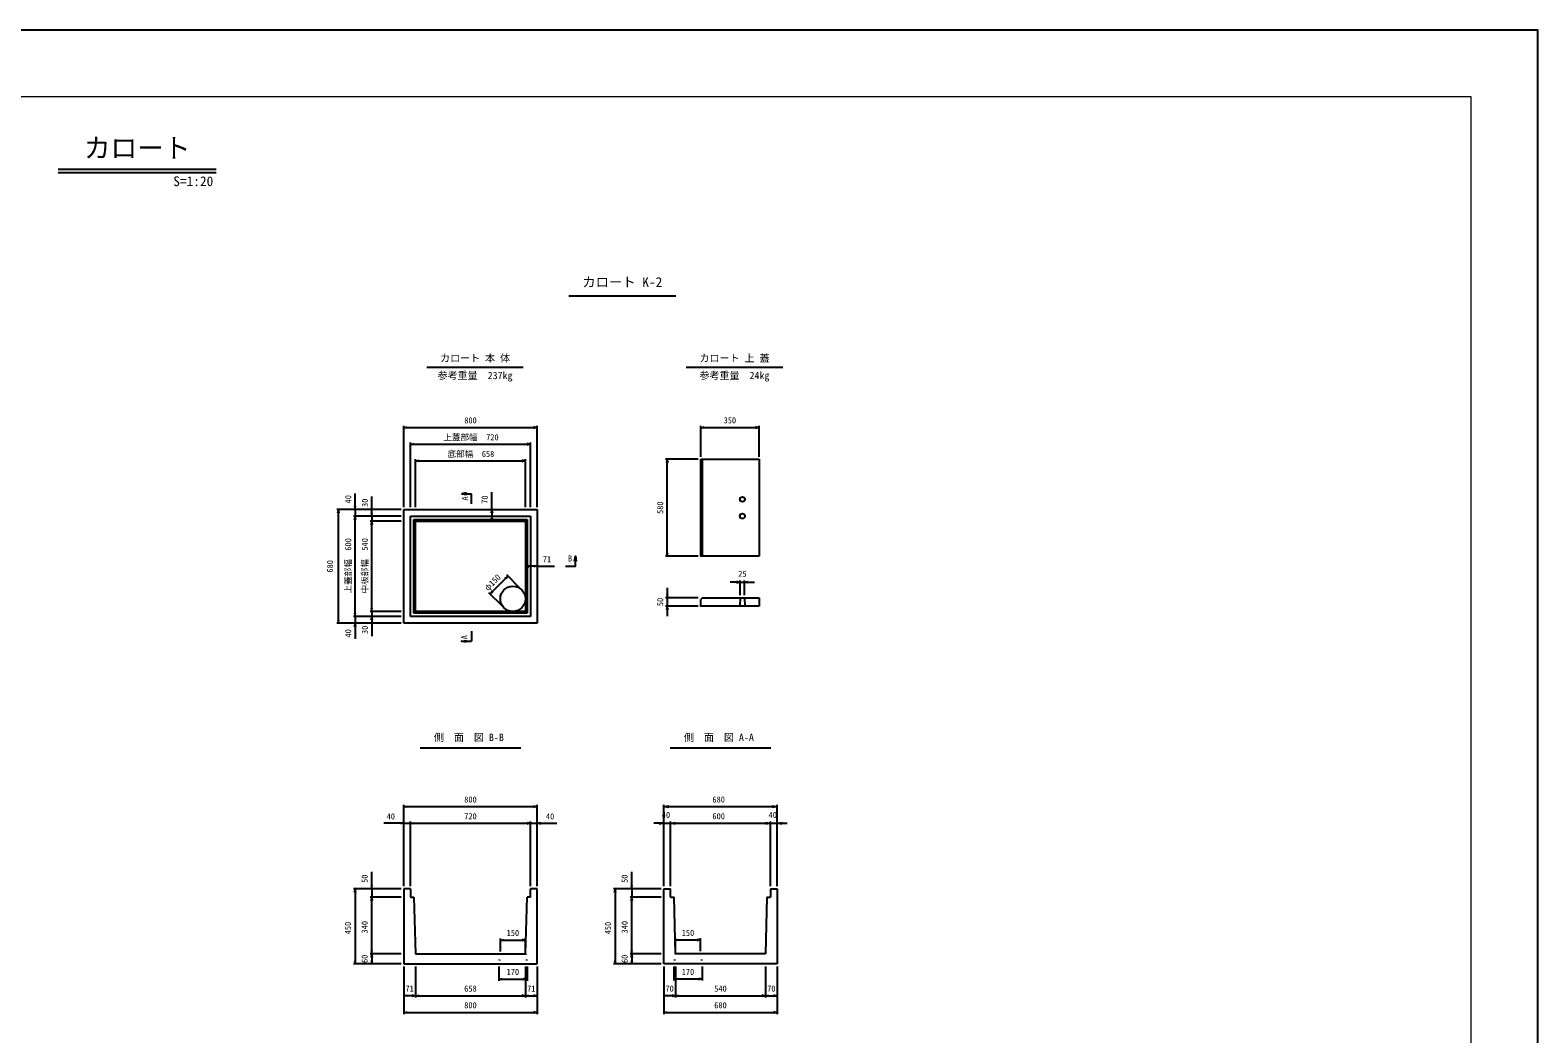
# Model space of a CAD drawing. Units: millimetres, scale not verified. Extents: x -8400 to 8400, y -5940 to 5940.
# Drawn here: x -642 to 8400, y -77 to 5940 of the extents above; entities that cross this region are included whole.
import ezdxf
from ezdxf.enums import TextEntityAlignment as Align

# ---------------------------------------------------------------- set-up
doc = ezdxf.new("R2010")
doc.units = ezdxf.units.MM
doc.header["$LTSCALE"] = 20
doc.linetypes.add('DOTTED', pattern=[1.75, 0.25, -1.5])
for name, color, linetype, lineweight in [('0-0_DIM', 7, 'Continuous', 25), ('0-1_Defpoints', 5, 'Continuous', 25), ('0-2_OUTLINE', 3, 'Continuous', 25), ('0-4_TXT', 7, 'Continuous', 25), ('0-5_WAKU', 3, 'Continuous', 13)]:
    doc.layers.add(name, color=color, linetype=linetype, lineweight=lineweight)
doc.styles.add('ＭＳ ゴシック', font='')
doc.styles.get('ＭＳ ゴシック').set_extended_font_data('MS Gothic')

msp = doc.modelspace()

# ---------------------------------------------------------------- linework, layer by layer
at = {"layer": '0-0_DIM'}
for p, q in [((1598.73, 3080.65), (1598.73, 3568.15)), ((1598.73, 3558.15), (2398.73, 3558.15)), ((2398.73, 3080.65), (2398.73, 3568.15)), ((3379.48, 3382.04), (3379.48, 3568.15)), ((3379.48, 3558.15), (3729.48, 3558.15)), ((3729.48, 3382.04), (3729.48, 3568.15)), ((1638.73, 3080.65), (1638.73, 3468.15)), ((1638.73, 3458.15), (2358.73, 3458.15)), ((2358.73, 3080.65), (2358.73, 3468.15)), ((1669.73, 3080.65), (1669.73, 3368.15)), ((1669.73, 3358.15), (2327.73, 3358.15)), ((2327.73, 3080.65), (2327.73, 3368.15)), ((3364.48, 3367.04), (3168.82, 3367.04)), ((3178.82, 2787.04), (3178.82, 3367.04)), ((1974, 3166.05), (1944, 3161.05)), ((2126.46, 3065.65), (2126.46, 3169.75)), ((1306.23, 3065.65), (1306.23, 3161.22)), ((1406.23, 3025.65), (1406.23, 3143.8)), ((1944, 3161.05), (2004, 3161.05)), ((1944, 3161.05), (1974, 3161.05)), ((1944, 3161.05), (1974, 3156.05)), ((2004, 3101.18), (2004, 3161.05)), ((1583.73, 3065.65), (1196.23, 3065.65)), ((1206.23, 2385.65), (1206.23, 3065.65)), ((1583.73, 3025.65), (1296.23, 3025.65)), ((1306.23, 3065.65), (1306.23, 3025.65)), ((1306.23, 2425.65), (1306.23, 3025.65)), ((1583.73, 2995.65), (1396.23, 2995.65)), ((1406.23, 3025.65), (1406.23, 2995.65)), ((1406.23, 2455.65), (1406.23, 2995.65)), ((2126.46, 3065.65), (2126.46, 2995.65)), ((2398.73, 2725.65), (2327.73, 2725.65)), ((2398.73, 2725.65), (2501.83, 2725.65)), ((2628.52, 2785.65), (2628.52, 2755.65)), ((2628.52, 2750.09), (2628.52, 2785.65)), ((3364.48, 2787.04), (3168.82, 2787.04)), ((2222.86, 2666.59), (2116.79, 2560.53)), ((2295.16, 2594.29), (2215.79, 2673.67)), ((3616.98, 2630.67), (3556.98, 2630.67)), ((3616.98, 2552.04), (3616.98, 2640.67)), ((3616.98, 2630.67), (3642.33, 2630.74)), ((3641.92, 2553.29), (3641.92, 2640.67)), ((3641.92, 2630.67), (3701.92, 2630.67)), ((2189.09, 2488.23), (2109.72, 2567.6)), ((3364.48, 2537.04), (3168.82, 2537.04)), ((3178.82, 2597.04), (3178.82, 2427.04)), ((1583.73, 2455.65), (1396.23, 2455.65)), ((1406.23, 2455.65), (1406.23, 2425.65)), ((3364.48, 2487.04), (3168.82, 2487.04)), ((1583.73, 2385.65), (1196.23, 2385.65)), ((1583.73, 2425.65), (1296.23, 2425.65)), ((1306.23, 2425.65), (1306.23, 2385.65)), ((1306.23, 2385.65), (1306.23, 2290.09)), ((1406.23, 2425.65), (1406.23, 2307.5)), ((1944, 2276.43), (2004, 2276.43)), ((1944, 2276.43), (1974, 2276.43)), ((2004, 2336.3), (2004, 2276.43)), ((1598.73, 807.35), (1598.73, 1294.85)), ((1598.73, 1284.85), (2398.73, 1284.85)), ((2398.73, 807.35), (2398.73, 1294.85)), ((3158.1, 807.35), (3158.1, 1294.85)), ((3158.1, 1284.85), (3838.1, 1284.85)), ((3838.1, 807.35), (3838.1, 1294.85)), ((1598.73, 1184.85), (1479.91, 1184.85)), ((1598.73, 1184.85), (1638.73, 1184.85)), ((1638.73, 807.35), (1638.73, 1194.85)), ((1638.73, 1184.85), (2358.73, 1184.85)), ((2358.73, 807.35), (2358.73, 1194.85)), ((2358.73, 1184.85), (2398.73, 1184.85)), ((2398.73, 1184.85), (2517.56, 1184.85)), ((3158.1, 1184.85), (3098.1, 1184.85)), ((3158.1, 1184.85), (3198.1, 1184.85)), ((3198.1, 807.35), (3198.1, 1194.85)), ((3198.1, 1184.85), (3798.1, 1184.85)), ((3798.1, 807.35), (3798.1, 1194.85)), ((3798.1, 1184.85), (3838.1, 1184.85)), ((3838.1, 1184.85), (3898.1, 1184.85)), ((1406.23, 792.35), (1406.23, 894.28)), ((2965.6, 792.35), (2965.6, 894.28)), ((1583.73, 792.35), (1296.23, 792.35)), ((1306.23, 792.35), (1306.23, 342.35)), ((1583.73, 742.35), (1396.23, 742.35)), ((1406.23, 792.35), (1406.23, 742.35)), ((1406.23, 402.35), (1406.23, 742.35)), ((3143.1, 792.35), (2855.6, 792.35)), ((2865.6, 792.35), (2865.6, 342.35)), ((3143.1, 742.35), (2955.6, 742.35)), ((2965.6, 792.35), (2965.6, 742.35)), ((2965.6, 402.35), (2965.6, 742.35)), ((2178.1, 417.06), (2178.1, 495.09)), ((2178.1, 485.09), (2328.1, 485.09)), ((2328.1, 417.06), (2328.1, 495.09)), ((3228.1, 417.35), (3228.1, 495.38)), ((3228.1, 485.38), (3378.1, 485.38)), ((3378.1, 417.35), (3378.1, 495.38)), ((1583.73, 402.35), (1396.23, 402.35)), ((1406.23, 402.35), (1406.23, 342.35)), ((3143.1, 402.35), (2955.6, 402.35)), ((2965.6, 402.35), (2965.6, 342.35)), ((1583.73, 342.35), (1296.23, 342.35)), ((1598.73, 327.35), (1598.73, 41.48)), ((1669.36, 327.35), (1669.36, 141.48)), ((2168.1, 327.06), (2168.1, 241.18)), ((2328.1, 327.35), (2328.1, 141.48)), ((2338.1, 327.06), (2338.1, 241.18)), ((2398.73, 327.35), (2398.73, 41.48)), ((3143.1, 342.35), (2855.6, 342.35)), ((3158.1, 327.35), (3158.1, 41.48)), ((3218.1, 327.35), (3218.1, 241.48)), ((3228.1, 327.35), (3228.1, 141.48)), ((3388.1, 327.35), (3388.1, 241.48)), ((3768.1, 327.35), (3768.1, 141.48)), ((3838.1, 327.35), (3838.1, 41.48)), ((2168.1, 251.18), (2338.1, 251.18)), ((3218.1, 251.48), (3388.1, 251.48)), ((1669.36, 151.48), (1598.73, 151.48)), ((1669.36, 151.48), (2328.1, 151.48)), ((2328.1, 151.48), (2398.73, 151.48)), ((3228.1, 151.48), (3158.1, 151.48)), ((3228.1, 151.48), (3768.1, 151.48)), ((3768.1, 151.48), (3838.1, 151.48)), ((1598.73, 51.48), (2398.73, 51.48)), ((3158.1, 51.48), (3838.1, 51.48))]:
    msp.add_line(p, q, dxfattribs=at)
at = {"layer": '0-0_DIM', "lineweight": 13}
for points in [[(1618.73, 3552.79), (1598.73, 3558.15), (1618.73, 3563.51)], [(2378.73, 3552.79), (2398.73, 3558.15), (2378.73, 3563.51)], [(3399.48, 3552.79), (3379.48, 3558.15), (3399.48, 3563.51)], [(3709.48, 3552.79), (3729.48, 3558.15), (3709.48, 3563.51)], [(1658.73, 3452.79), (1638.73, 3458.15), (1658.73, 3463.51)], [(2338.73, 3452.79), (2358.73, 3458.15), (2338.73, 3463.51)], [(1689.73, 3352.79), (1669.73, 3358.15), (1689.73, 3363.51)], [(2307.73, 3352.79), (2327.73, 3358.15), (2307.73, 3363.51)], [(3173.46, 3347.04), (3178.82, 3367.04), (3184.18, 3347.04)], [(1300.87, 3085.65), (1306.23, 3065.65), (1311.59, 3085.65)], [(1200.87, 3045.65), (1206.23, 3065.65), (1211.59, 3045.65)], [(1300.87, 3005.65), (1306.23, 3025.65), (1311.59, 3005.65)], [(1400.87, 3045.65), (1406.23, 3025.65), (1411.59, 3045.65)], [(1400.87, 2975.65), (1406.23, 2995.65), (1411.59, 2975.65)], [(2121.1, 3045.65), (2126.46, 3065.65), (2131.82, 3045.65)], [(2121.1, 3015.65), (2126.46, 2995.65), (2131.82, 3015.65)], [(3173.46, 2807.04), (3178.82, 2787.04), (3184.18, 2807.04)], [(2347.73, 2731.01), (2327.73, 2725.65), (2347.73, 2720.29)], [(2378.73, 2731.01), (2398.73, 2725.65), (2378.73, 2720.29)], [(2204.92, 2656.24), (2222.86, 2666.59), (2212.5, 2648.66)], [(3596.98, 2625.38), (3616.98, 2630.74), (3596.98, 2636.1)], [(3662.33, 2625.38), (3642.33, 2630.74), (3662.33, 2636.1)], [(2127.14, 2578.46), (2116.79, 2560.53), (2134.72, 2570.88)], [(3173.46, 2557.04), (3178.82, 2537.04), (3184.18, 2557.04)], [(1300.87, 2445.65), (1306.23, 2425.65), (1311.59, 2445.65)], [(1400.87, 2475.65), (1406.23, 2455.65), (1411.59, 2475.65)], [(3173.46, 2467.04), (3178.82, 2487.04), (3184.18, 2467.04)], [(1200.87, 2405.65), (1206.23, 2385.65), (1211.59, 2405.65)], [(1300.87, 2365.65), (1306.23, 2385.65), (1311.59, 2365.65)], [(1400.87, 2405.65), (1406.23, 2425.65), (1411.59, 2405.65)], [(1618.73, 1279.49), (1598.73, 1284.85), (1618.73, 1290.21)], [(2378.73, 1279.49), (2398.73, 1284.85), (2378.73, 1290.21)], [(1578.73, 1190.21), (1598.73, 1184.85), (1578.73, 1179.49)], [(1658.73, 1179.49), (1638.73, 1184.85), (1658.73, 1190.21)], [(2338.73, 1179.49), (2358.73, 1184.85), (2338.73, 1190.21)], [(2418.73, 1190.21), (2398.73, 1184.85), (2418.73, 1179.49)], [(1300.87, 772.35), (1306.23, 792.35), (1311.59, 772.35)], [(1400.87, 812.35), (1406.23, 792.35), (1411.59, 812.35)], [(1400.87, 722.35), (1406.23, 742.35), (1411.59, 722.35)], [(2860.24, 772.35), (2865.6, 792.35), (2870.96, 772.35)], [(2960.24, 812.35), (2965.6, 792.35), (2970.96, 812.35)], [(2960.24, 722.35), (2965.6, 742.35), (2970.96, 722.35)], [(2198.1, 479.73), (2178.1, 485.09), (2198.1, 490.45)], [(2308.1, 479.73), (2328.1, 485.09), (2308.1, 490.45)], [(3248.1, 480.02), (3228.1, 485.38), (3248.1, 490.74)], [(3358.1, 480.02), (3378.1, 485.38), (3358.1, 490.74)], [(1300.87, 362.35), (1306.23, 342.35), (1311.59, 362.35)], [(1400.87, 422.35), (1406.23, 402.35), (1411.59, 422.35)], [(1400.87, 382.35), (1406.23, 402.35), (1411.59, 382.35)], [(1400.87, 362.35), (1406.23, 342.35), (1411.59, 362.35)], [(2860.24, 362.35), (2865.6, 342.35), (2870.96, 362.35)], [(2960.24, 422.35), (2965.6, 402.35), (2970.96, 422.35)], [(2960.24, 382.35), (2965.6, 402.35), (2970.96, 382.35)], [(2960.24, 362.35), (2965.6, 342.35), (2970.96, 362.35)], [(2188.1, 245.82), (2168.1, 251.18), (2188.1, 256.54)], [(2318.1, 245.82), (2338.1, 251.18), (2318.1, 256.54)], [(3238.1, 246.12), (3218.1, 251.48), (3238.1, 256.83)], [(3368.1, 246.12), (3388.1, 251.48), (3368.1, 256.83)], [(1618.73, 146.12), (1598.73, 151.48), (1618.73, 156.83)], [(1649.36, 146.12), (1669.36, 151.48), (1649.36, 156.83)], [(1689.36, 146.12), (1669.36, 151.48), (1689.36, 156.83)], [(2308.1, 146.12), (2328.1, 151.48), (2308.1, 156.83)], [(2348.1, 146.12), (2328.1, 151.48), (2348.1, 156.83)], [(2378.73, 146.12), (2398.73, 151.48), (2378.73, 156.83)], [(3178.1, 146.12), (3158.1, 151.48), (3178.1, 156.83)], [(3208.1, 146.12), (3228.1, 151.48), (3208.1, 156.83)], [(3248.1, 146.12), (3228.1, 151.48), (3248.1, 156.83)], [(3748.1, 146.12), (3768.1, 151.48), (3748.1, 156.83)], [(3788.1, 146.12), (3768.1, 151.48), (3788.1, 156.83)], [(3818.1, 146.12), (3838.1, 151.48), (3818.1, 156.83)], [(1618.73, 46.12), (1598.73, 51.48), (1618.73, 56.83)], [(2378.73, 46.12), (2398.73, 51.48), (2378.73, 56.83)], [(3178.1, 46.12), (3158.1, 51.48), (3178.1, 56.83)], [(3818.1, 46.12), (3838.1, 51.48), (3818.1, 56.83)]]:
    msp.add_lwpolyline(points, dxfattribs=at)
at = {"layer": '0-0_DIM'}
for points in [[(2568.45, 2725.65), (2628.52, 2725.65), (2628.52, 2785.65)], [(2623.52, 2755.65), (2628.52, 2785.65), (2633.52, 2755.65)], [(1974, 2271.43), (1944, 2276.43), (1974, 2281.43)], [(3188.1, 1279.85), (3158.1, 1284.85), (3188.1, 1289.85)], [(3808.1, 1289.85), (3838.1, 1284.85), (3808.1, 1279.85)], [(3128.1, 1189.85), (3158.1, 1184.85), (3128.1, 1179.85)], [(3228.1, 1179.85), (3198.1, 1184.85), (3228.1, 1189.85)], [(3768.1, 1189.85), (3798.1, 1184.85), (3768.1, 1179.85)], [(3868.1, 1179.85), (3838.1, 1184.85), (3868.1, 1189.85)]]:
    msp.add_lwpolyline(points, dxfattribs=at)
at = {"layer": '0-1_Defpoints'}
msp.add_lwpolyline([(-8400, -5940), (8400, -5940), (8400, 5940), (-8400, 5940)], close=True, dxfattribs=at)
at = {"layer": '0-2_OUTLINE'}
for p, q in [((3379.48, 3367.04), (3729.48, 3367.04)), ((3389.48, 2787.04), (3389.48, 3367.04)), ((3729.48, 3367.04), (3729.48, 2787.04)), ((1598.73, 3065.65), (2398.73, 3065.65)), ((1598.73, 2385.65), (1598.73, 3065.65)), ((1638.73, 3025.65), (2358.73, 3025.65)), ((1638.73, 2425.65), (1638.73, 3025.65)), ((1658.73, 3005.65), (2338.73, 3005.65)), ((1658.73, 2445.65), (1658.73, 3005.65)), ((1658.73, 3005.65), (1669.73, 2995.65)), ((1669.73, 2995.65), (2327.73, 2995.65)), ((1669.73, 2455.65), (1669.73, 2995.65)), ((2338.73, 3005.65), (2327.73, 2995.65)), ((2327.73, 2995.65), (2327.73, 2455.65)), ((2338.73, 3005.65), (2338.73, 2445.65)), ((2358.73, 3025.65), (2358.73, 2425.65)), ((2398.73, 3065.65), (2398.73, 2385.65)), ((3389.48, 2537.04), (3379.48, 2527.04)), ((3389.48, 2537.04), (3729.48, 2537.04)), ((3616.98, 2537.04), (3614.48, 2487.04)), ((3641.98, 2537.04), (3644.48, 2487.04)), ((3729.48, 2537.04), (3729.48, 2487.04)), ((1658.73, 2445.65), (1669.73, 2455.65)), ((2338.73, 2445.65), (1658.73, 2445.65)), ((2327.73, 2455.65), (1669.73, 2455.65)), ((2327.73, 2455.65), (2338.73, 2445.65)), ((2398.73, 2385.65), (1598.73, 2385.65)), ((2358.73, 2425.65), (1638.73, 2425.65)), ((1598.73, 792.35), (1598.73, 342.35)), ((1638.73, 792.35), (1598.73, 792.35)), ((1638.73, 792.35), (1638.73, 742.35)), ((1638.73, 742.35), (1658.73, 742.35)), ((1658.73, 742.35), (1669.36, 402.35)), ((2328.11, 402.35), (2338.73, 742.35)), ((2358.73, 742.35), (2338.73, 742.35)), ((2358.73, 742.35), (2358.73, 792.35)), ((2398.73, 792.35), (2358.73, 792.35)), ((2398.73, 342.35), (2398.73, 792.35)), ((3158.1, 342.35), (3158.1, 792.35)), ((3158.1, 792.35), (3198.1, 792.35)), ((3198.1, 742.35), (3198.1, 792.35)), ((3198.1, 742.35), (3219.55, 742.35)), ((3228.1, 402.35), (3219.55, 742.35)), ((3776.65, 742.35), (3768.1, 402.35)), ((3776.65, 742.35), (3798.1, 742.35)), ((3798.1, 792.35), (3838.1, 792.35)), ((3798.1, 792.35), (3798.1, 742.35)), ((3838.1, 792.35), (3838.1, 342.35)), ((1669.36, 402.35), (2328.11, 402.35)), ((3768.1, 402.35), (3228.1, 402.35)), ((1598.73, 342.35), (2398.73, 342.35)), ((3838.1, 342.35), (3158.1, 342.35))]:
    msp.add_line(p, q, dxfattribs=at)
at = {"layer": '0-2_OUTLINE', "linetype": 'DOTTED'}
for p, q in [((2178.1, 402.06), (2168.1, 342.06)), ((2328.1, 402.06), (2338.1, 342.06)), ((3228.1, 402.35), (3218.1, 342.35)), ((3378.1, 402.35), (3388.1, 342.35))]:
    msp.add_line(p, q, dxfattribs=at)
at = {"layer": '0-2_OUTLINE'}
for points in [[(3729.48, 2787.04), (3379.48, 2787.04), (3379.48, 3367.04)], [(3729.48, 2487.04), (3379.48, 2487.04), (3379.48, 2527.04)]]:
    msp.add_lwpolyline(points, dxfattribs=at)
for centre, radius in [((3629.48, 3127.04), 15), ((3629.48, 3027.04), 15), ((2252.73, 2530.65), 75)]:
    msp.add_circle(centre, radius, dxfattribs=at)
at = {"layer": '0-4_TXT'}
for p, q in [((-474.08, 5106.67), (474.08, 5106.67)), ((-474.08, 5087.47), (474.08, 5087.47)), ((2588.72, 4346.81), (3229.99, 4346.81)), ((1737.47, 3919.55), (2315.52, 3919.55)), ((3293.22, 3919.55), (3871.27, 3919.55)), ((1697.41, 1638.16), (2300.05, 1638.16)), ((3196.78, 1638.16), (3799.42, 1638.16))]:
    msp.add_line(p, q, dxfattribs=at)
at = {"layer": '0-5_WAKU'}
msp.add_lwpolyline([(-8000, -5540), (8000, -5540), (8000, 5540), (-8000, 5540)], close=True, dxfattribs=at)

# ---------------------------------------------------------------- texts
at = {"layer": '0-0_DIM', "style": 'ＭＳ ゴシック'}
for s, p in [('800', (1961.23, 3571.55)), ('350', (3516.98, 3571.55)), ('上蓋部幅\u3000720', (1836.23, 3470.16)), ('底部幅\u3000658', (1861.23, 3370.16)), ('71', (2432.54, 2739.05)), ('B', (2583.45, 2743.35)), ('25', (3604.53, 2651.59)), ('800', (1961.23, 1298.25)), ('680', (3449.85, 1298.25)), ('40', (1496.09, 1196.86)), ('720', (1961.23, 1198.25)), ('40', (2451.38, 1196.86)), ('40', (3146.29, 1205.75)), ('600', (3449.85, 1198.25)), ('40', (3786.29, 1205.75)), ('150', (2215.6, 498.49)), ('150', (3265.6, 498.78)), ('170', (2215.6, 264.58)), ('170', (3265.6, 264.88)), ('71', (1609.04, 164.88)), ('658', (1961.23, 164.88)), ('71', (2338.42, 164.88)), ('70', (3168.1, 164.88)), ('540', (3460.6, 164.88)), ('70', (3778.1, 164.88)), ('800', (1961.23, 64.88)), ('680', (3460.6, 64.88))]:
    msp.add_text(s, height=36.66, dxfattribs=at).set_placement(p, align=Align.BOTTOM_LEFT)
for s, rotation, p in [('40', 90, (1294.23, 3102.76)), ('30', 90, (1394.23, 3081.5)), ('A', 90, (1994.87, 3119.82)), ('70', 90, (2113.06, 3100.46)), ('580', 90, (3165.42, 3039.54)), ('上蓋部幅\u3000600', 90, (1294.23, 2563.15)), ('中板部幅\u3000540', 90, (1394.23, 2563.15)), ('680', 90, (1185.33, 2688.15)), ('φ150', 45, (2111.43, 2568.74)), ('50', 90, (3165.42, 2487.04)), ('30', 90, (1394.23, 2319.8)), ('40', 90, (1294.23, 2298.55)), ('A', 90, (1990.85, 2287.83)), ('50', 90, (1392.83, 827.73)), ('50', 90, (2952.2, 827.73)), ('450', 90, (1292.83, 519.64)), ('340', 90, (1392.83, 524.64)), ('450', 90, (2852.2, 519.64)), ('340', 90, (2952.2, 524.64)), ('60', 90, (1392.83, 347.35)), ('60', 90, (2952.2, 347.35))]:
    msp.add_text(s, height=36.66, rotation=rotation, dxfattribs=at).set_placement(p, align=Align.BOTTOM_LEFT)
at = {"layer": '0-4_TXT', "style": 'ＭＳ ゴシック'}
for s, height, p in [('カロート', 117.3, (-320, 5140)), ('S', 58.65, (216.26, 4987.31)), ('=', 58.65, (256.26, 4987.31)), ('1', 58.65, (296.26, 4987.31)), (':', 58.65, (336.26, 4987.31)), ('2', 58.65, (376.26, 4987.31)), ('0', 58.65, (416.26, 4987.31)), ('カロート K-2', 58.65, (2669.36, 4382.79)), ('カロート 本 体', 43.99, (1816.5, 3938.2)), ('カロート 上 蓋', 43.99, (3372.25, 3938.2)), ('参考重量\u3000237kg', 43.99, (1801.5, 3834.44)), ('参考重量\u300024kg', 43.99, (3372.25, 3834.44)), ('側\u3000面\u3000図 B-B', 43.99, (1779.2, 1664.9)), ('側\u3000面\u3000図 A-A', 43.99, (3278.57, 1664.9))]:
    msp.add_text(s, height=height, dxfattribs=at).set_placement(p, align=Align.BOTTOM_LEFT)

doc.saveas('drawing.dxf')
